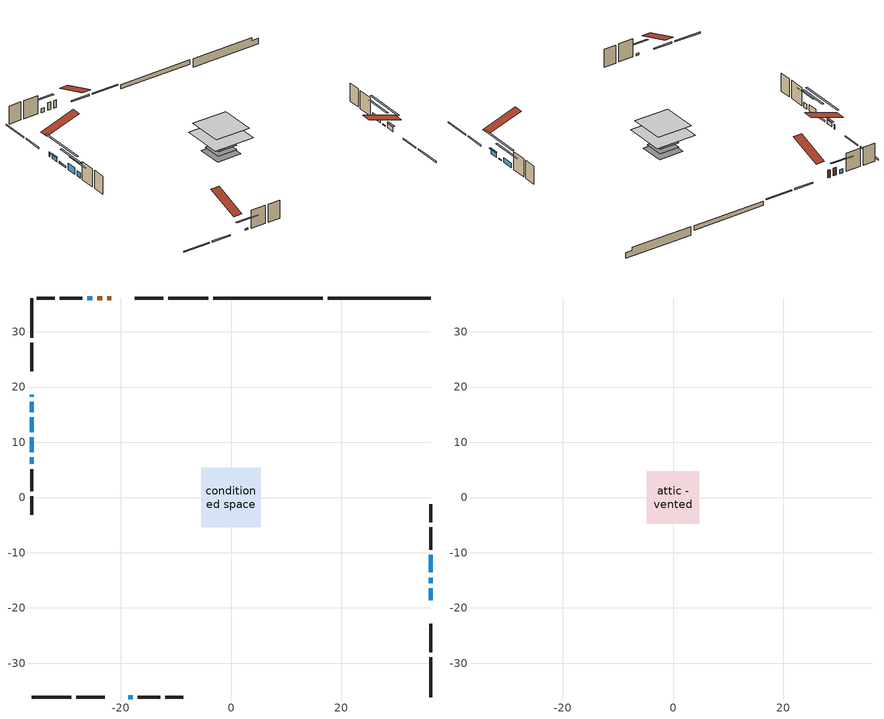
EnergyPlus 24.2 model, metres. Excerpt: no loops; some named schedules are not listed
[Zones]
conditioned space
 floor outside (Floor1 construction): -2.1,-2.1 -2.1,2.1 2.1,2.1 2.1,-2.1 z0.61
 floor adiabatic (Floor3 construction): -2.61,-2.61 -2.61,2.61 2.61,2.61 2.61,-2.61 z0.61
 floor adiabatic (AdiabaticFloorConstruction): -5.39,-5.39 -5.39,5.39 5.39,5.39 5.39,-5.39 z3.05
 floor foundation (Slab1 construction): -3.28,-3.28 -3.28,3.28 3.28,3.28 3.28,-3.28 z-1.68
 floor foundation (Slab2 construction): -2.61,-2.61 -2.61,2.61 2.61,2.61 2.61,-2.61 z-0.65
 wall outside (RimJoist1 construction): -4.15,36.11 -11.35,36.11 / -36.11,-36.11 -28.91,-36.11 / -36.11,36.11 -36.11,28.91 / 36.11,-36.11 36.11,-28.91 z0.61:0.91
 wall outside (RimJoist2 construction): -12.28,36.11 -17.42,36.11 / -27.98,-36.11 -22.84,-36.11 / -36.11,27.98 -36.11,22.84 / 36.11,-27.98 36.11,-22.84 z0.61:0.91
 wall outside (AdiabaticWallConstruction 1): -21.7,36.11 -22.39,36.11 / -23.31,36.11 -24.18,36.11 z0.61:2.64
 wall outside (AdiabaticWallConstruction): -36.11,18.56 -36.11,18.25 z0.61:1.83; 36.11,-18.56 36.11,-16.45 z0.61:1.85; -36.11,17.33 -36.11,15.42 z0.61:1.72; 36.11,-15.52 36.11,-14.5 z0.61:0.84; -36.11,14.5 -36.11,11.8 z0.61:1.07; 36.11,-13.57 36.11,-10.36 z0.61:1.86; -25.11,36.11 -26.03,36.11 z0.61:1.68; -18.56,-36.11 -17.8,-36.11 z0.61:1.12; -36.11,10.87 -36.11,8.18 z0.61:2.34; -36.11,7.25 -36.11,6.07 z0.61:1.99
 wall outside (Wall1 construction): -26.96,36.11 -30.99,36.11 / -16.87,-36.11 -12.84,-36.11 / -36.11,5.15 -36.11,1.12 / 36.11,-9.44 36.11,-5.41 z0.61:5.49
 wall outside (Wall2 construction): -31.92,36.11 -35.18,36.11 / -11.92,-36.11 -8.65,-36.11 / -36.11,0.19 -36.11,-3.08 / 36.11,-4.48 36.11,-1.21 z0.61:5.49
 wall foundation (FoundationWall1 construction): 17.52,36.11,-1.68 17.52,36.11,0.61 34.25,36.11,0.61 34.25,36.11,-0.18 36.11,36.11,-0.18 36.11,36.11,-1.68
 wall foundation (FoundationWall2 construction): 16.59,36.11 -3.22,36.11 z-0.65:0.55
 window (WindowConstruction 7): -36.11,18.56 -36.11,18.26 z0.61:1.83
 window (WindowConstruction 5): 36.11,-18.56 36.11,-16.45 z0.61:1.84
 window (WindowConstruction 6): -36.11,17.33 -36.11,15.42 z0.61:1.72
 window (WindowConstruction 8): 36.11,-15.52 36.11,-14.5 z0.61:0.84
 window (WindowConstruction 9): -36.11,14.5 -36.11,11.8 z0.61:1.07
 window (WindowConstruction): 36.11,-13.57 36.11,-10.36 z0.61:1.86
 window (WindowConstruction 1): -25.11,36.11 -26.03,36.11 z0.61:1.68
 window (WindowConstruction 2): -18.56,-36.11 -17.8,-36.11 z0.61:1.12
 window (WindowConstruction 3): -36.11,10.87 -36.11,8.18 z0.61:2.34
 window (WindowConstruction 4): -36.11,7.25 -36.11,6.07 z0.61:1.98
 door (Door): -21.7,36.11 -22.38,36.11 z0.61:2.64
 door (Door 1): -23.31,36.11 -24.18,36.11 z0.61:2.64
 ceiling adiabatic (AdiabaticFloorConstruction): 5.39,-5.39 5.39,5.39 -5.39,5.39 -5.39,-5.39 z3.05
attic - vented
 floor to conditioned space (Floor2 construction Reversed): -4.71,-4.71 -4.71,4.71 4.71,4.71 4.71,-4.71 z5.49
 roof outside (Roof1 construction): -20.77,36.11,5.49 -20.77,26.93,8.55 -18.35,26.93,8.55 -18.35,36.11,5.49; -19.49,-36.11,5.49 -19.49,-26.93,8.55 -21.91,-26.93,8.55 -21.91,-36.11,5.49; -36.11,19.49,5.49 -26.93,19.49,8.55 -26.93,21.91,8.55 -36.11,21.91,5.49; 36.11,-19.49,5.49 26.93,-19.49,8.55 26.93,-21.91,8.55 36.11,-21.91,5.49
shading: 36.11,-16.25 36.11,-18.76 36.52,-18.76 36.52,-16.25 z2.05; -36.11,15.22 -36.11,17.53 -36.52,17.53 -36.52,15.22 z1.92; 36.11,-9.42 36.11,-20.6 36.52,-20.6 36.52,-9.42 z5.92; -36.11,6.72 -36.11,19.58 -36.52,19.58 -36.52,6.72 z6.15; 36.11,-7.72 36.11,-16.21 36.52,-16.21 36.52,-7.72 z4.5; -28.67,36.11 -22.47,36.11 -22.47,36.52 -28.67,36.52 z4.32; -15.16,-36.11 -21.2,-36.11 -21.2,-36.52 -15.16,-36.52 z3.76; -36.11,5.54 -36.11,13.51 -36.52,13.51 -36.52,5.54 z4.98; -36.11,3.43 -36.11,9.89 -36.52,9.89 -36.52,3.43 z4.62
[Building]
Building 1: Terrain=Suburbs
[Site:Location]
Muskoka_ON: Latitude {deg}=44.97; Longitude {deg}=-79.3; Time Zone {hr}=-5; Elevation {m}=282; Keep Site Location Information=Yes
[Site:GroundTemperature:Shallow]
1.23063, -0.843289, -1.00938, -0.0251953, 3.92574, 7.85827, 11.2676, 13.4273, 13.6107, 11.8542, 8.53183, 4.71994
[Site:WaterMainsTemperature]
Calculation Method=Schedule; Temperature Schedule=mains temperature schedule
[Material] Roughness=Rough; Thermal Absorptance=0.9
Name | Thickness {m} | Conductivity {W/m-K} | Density {kg/m3} | Specific Heat {J/kg-K} | Solar Absorptance | Visible Absorptance
asphalt or fiberglass shingles | 0.00635 | 0.162714 | 1121.4 | 1465.45 | 0.4 | 0.4
ceiling stud and cavity | 0.1397 | 0.0798161 | 65.682 | 1177.47 | 0.7 | 0.7
concrete 4.0 in. | 0.1016 | 1.803125 | 2242.8 | 837.4 | 0.7 | 0.7
concrete 8.0 in. | 0.2032 | 1.803125 | 2242.8 | 837.4 | 0.7 | 0.7
door material | 0.04445 | 0.053851 | 512.64 | 1214.23 | 0.7 | 0.7
door material 1 | 0.04445 | 0.188738 | 512.64 | 1214.23 | 0.7 | 0.7
exterior vertical ins | 0.00222023 | 0.029427 | 32.04 | 1214.23 | 0.7 | 0.7
exterior vertical ins 1 | 0.00139922 | 0.029427 | 32.04 | 1214.23 | 0.7 | 0.7
floor covering | 0.0127 | 0.0433444 | 54.468 | 1339.84 | 0.6 | 0.6
floor covering 1 | 0.0127 | 9.015625 | 54.468 | 1339.84 | 0.6 | 0.6
floor rigid ins | 0.103632 | 0.029427 | 32.04 | 1214.23 | 0.7 | 0.7
floor rigid ins 1; wall rigid ins | 0.512978 | 0.029427 | 32.04 | 1214.23 | 0.7 | 0.7
floor stud and cavity | 0.1397 | 0.33448 | 92.3553 | 1139.71 | 0.7 | 0.7
floor stud and cavity 1 | 0.0889 | 0.621767 | 50.32683 | 1063.81 | 0.7 | 0.7
floor stud and cavity 2 | 0.1397 | 1.75129 | 37.0049 | 1207.88 | 0.7 | 0.7
furniture material conditioned space 1 | 0.1524 | 0.115458 | 640.8 | 1214.23 | 0.6 | 0.6
gypsum board | 0.0127 | 0.160291 | 801 | 837.4 | 0.6 | 0.6
gypsum board 1 | 0.0127 | 0.160291 | 801 | 837.4 | 0.7 | 0.7
osb sheathing 0.5 in. | 0.0127 | 0.115458 | 512.64 | 1214.23 | 0.7 | 0.7
osb sheathing 0.75 in. | 0.01905 | 0.115458 | 512.64 | 1214.23 | 0.7 | 0.7
osb sheathing 2.0 in. | 0.0508 | 0.115458 | 512.64 | 1214.23 | 0.7 | 0.7
rim joist rigid ins | 0.051816 | 0.029427 | 32.04 | 1214.23 | 0.7 | 0.7
rim joist stud and cavity | 0.0508 | 0.0451784 | 125.044 | 1163.47 | 0.6 | 0.6
rim joist stud and cavity 1 | 0.0508 | 0.278529 | 125.044 | 1163.47 | 0.6 | 0.6
wall stud and cavity | 0.1397 | 0.0819611 | 139.0536 | 1170.24 | 0.7 | 0.7
wall stud and cavity 1 | 0.1397 | 0.0827303 | 139.0536 | 1170.24 | 0.7 | 0.7
wall stud and cavity 2 | 0.0889 | 0.380278 | 52.3479 | 1209.89 | 0.7 | 0.7
wall stud and cavity 3 | 0.0889 | 0.391764 | 83.0341 | 1211.67 | 0.7 | 0.7
wood siding | 0.0254 | 0.102417 | 544.68 | 1172.36 | 0.4 | 0.4
wood siding 1; wood siding 2; wood siding 3 | 0.0254 | 0.102417 | 544.68 | 1172.36 | 0.7 | 0.7
[WindowMaterial:SimpleGlazingSystem]
Name | U-Factor {W/m2-K} | Solar Heat Gain Coefficient
WindowMaterial | 2.92587 | 0.66
WindowMaterial 1 | 2.94177 | 0.65
WindowMaterial 2 | 3.00253 | 0.58
WindowMaterial 3 | 2.87761 | 0.7
WindowMaterial 4 | 2.91679 | 0.67
WindowMaterial 5 | 2.927009 | 0.66
WindowMaterial 6 | 2.938365 | 0.65
WindowMaterial 7 | 3.30914 | 0.43
WindowMaterial 8 | 3.10132 | 0.43
WindowMaterial 9 | 2.98776 | 0.61
[Construction]
AdiabaticFloorConstruction: floor stud and cavity 2, floor rigid ins 1, osb sheathing 0.75 in., floor covering
AdiabaticWallConstruction: wood siding 2, wall rigid ins, wall stud and cavity 2, gypsum board
AdiabaticWallConstruction 1: wood siding 3, wall rigid ins, wall stud and cavity 2, gypsum board
Door: door material
Door 1: door material 1
Floor1 construction: floor stud and cavity, floor rigid ins, osb sheathing 0.75 in., floor covering
Floor2 construction Reversed: gypsum board, ceiling stud and cavity
Floor3 construction: floor stud and cavity 1, floor covering 1
FoundationWall1 construction; FoundationWall2 construction: concrete 8.0 in., gypsum board 1
furniture construction conditioned space 1: furniture material conditioned space 1
PartitionWallConstruction: gypsum board, wall stud and cavity 3, gypsum board
RimJoist1 construction: wood siding 1, osb sheathing 2.0 in., rim joist stud and cavity
RimJoist2 construction: wood siding 1, rim joist rigid ins, osb sheathing 2.0 in., rim joist stud and cavity 1
Roof1 construction: asphalt or fiberglass shingles
Slab1 construction; Slab2 construction: concrete 4.0 in.
Wall1 construction: wood siding, osb sheathing 0.5 in., wall stud and cavity, gypsum board
Wall2 construction: wood siding, osb sheathing 0.5 in., wall stud and cavity 1, gypsum board
WindowConstruction: WindowMaterial
WindowConstruction 1: WindowMaterial 1
WindowConstruction 2: WindowMaterial 2
WindowConstruction 3: WindowMaterial 3
WindowConstruction 4: WindowMaterial 4
WindowConstruction 5: WindowMaterial 5
WindowConstruction 6: WindowMaterial 6
WindowConstruction 7: WindowMaterial 7
WindowConstruction 8: WindowMaterial 8
WindowConstruction 9: WindowMaterial 9
[Zone] Multiplier=1; Part of Total Floor Area=Yes
Name | Volume {m3}
attic - vented | 44.185
conditioned space | 415.2
[Space]
Name | Zone | Volume {m3}
attic - vented 1 | attic - vented | 44.185
conditioned space 1 | conditioned space | 415.2
[ZoneInfiltration:EffectiveLeakageArea]
infil attic - vented 1: Zone or Space=attic - vented 1; Schedule=Always On Discrete; Effective Air Leakage Area {cm2}=3616.68; Stack Coefficient=0.000212882; Wind Coefficient=9.85801e-06
[ZoneMixing]
whole house fan mix: Zone or Space=attic - vented; Schedule=Always On Continuous; Design Flow Rate Calculation Method=Flow/Zone; Design Flow Rate {m3/s}=0; Source Zone or Space=conditioned space
[SurfaceProperty:ExposedFoundationPerimeter] Exposed Perimeter Calculation Method=TotalExposedPerimeter
Name | Total Exposed Perimeter {m}
Slab1 | 18.593
Slab2 | 19.812
[InternalMass] Zone or ZoneList=conditioned space; Space or SpaceList=conditioned space 1
Name | Construction | Surface Area {m2}
furniture mass conditioned space 1 | furniture construction conditioned space 1 | 92.596
partition wall mass | PartitionWallConstruction | 204.18
[Lights]
interior lighting: Zone or ZoneList or Space or SpaceList=conditioned space 1; Schedule=interior lighting schedule; Design Level Calculation Method=LightingLevel; Lighting Level {W}=343.2; Return Air Fraction=0; Fraction Radiant=0.6; Fraction Visible=0.2; Fraction Replaceable=1
[People]
occupants: Zone or ZoneList or Space or SpaceList=conditioned space 1; Number of People Schedule=occupants schedule; Number of People Calculation Method=People; Number of People=3; Fraction Radiant=0.314171; Sensible Heat Fraction=0.56303; Activity Level Schedule=occupants activity schedule; Carbon Dioxide Generation Rate {m3/s-W}=0; Enable ASHRAE 55 Comfort Warnings=No; Mean Radiant Temperature Calculation Type=EnclosureAveraged
[ElectricEquipment] Zone or ZoneList or Space or SpaceList=conditioned space 1; Design Level Calculation Method=EquipmentLevel
Name | Schedule | Design Level {W} | Fraction Latent | Fraction Radiant | Fraction Lost
clothes dryer | clothes dryer schedule | 140.772 | 0.015 | 0.081 | 0.85
clothes washer | clothes washer schedule | 32.1985 | 0.03 | 0.162 | 0.7
cooking range | cooking range schedule | 215.147 | 0.08 | 0.432 | 0.2
dishwasher | dishwasher schedule | 66.8632 | 0.3 | 0.18 | 0.4
fridge | fridge schedule | 72.9452 | 0 | 0.6 | 0
mech vent bath fan 0 | mech vent bath fan 0 schedule | 50.2 | 0 | 0 | 1
mech vent house fan | mech vent house fan schedule | 0 | 0 | 0 | 1
mech vent house fan cfis | mech vent house fan cfis schedule | 0 | 0 | 0 | 0
misc plug loads | misc plug loads schedule | 494.7 | 0.045 | 0.513 | 0.1
whole house fan | Always On Discrete | 0 | 0 | 0 | 1
[OtherEquipment] Zone or ZoneList or Space or SpaceList=conditioned space 1; Design Level Calculation Method=EquipmentLevel
Name | Fuel Type | Schedule | Design Level {W} | Fraction Latent | Fraction Radiant | Fraction Lost
clothes dryer 1 | Electricity | clothes dryer schedule | 0 | 0.015 | 0.081 | 0.85
cooking range 1 | Electricity | cooking range schedule | 0 | 0.08 | 0.432 | 0.2
general water use latent | None | general water use schedule | 62.594 | 1 | 0 | 0
general water use sensible | None | general water use schedule | -61.6891 | 0 | 0.6 | 0
mech vent house fan latent load | None | Always On Discrete | 0 | 1 | 0 | 0
mech vent house fan sensible load | None | Always On Discrete | 0 | 0 | 0 | 0
water heater energy adjustment1 | NaturalGas | Always On Discrete | 0.01 | 0 | 0 | 1
[ZoneInfiltration:DesignFlowRate] Zone or ZoneList or Space or SpaceList=conditioned space 1; Schedule=Always On Discrete; Design Flow Rate Calculation Method=Flow/Zone; Design Flow Rate {m3/s}=0
infil flow; natural vent flow; whole house fan flow
[Foundation:Kiva] Initial Indoor Air Temperature {C}=18; Wall Depth Below Slab {m}=0.2032; Custom Block X Position 1 {m}=0.2159; Custom Block Z Position 1 {m}=0
Name | Wall Height Above Grade {m} | Custom Block Material Name 1 | Custom Block Depth 1 {m}
Foundation Kiva 1 | 0.609996 | exterior vertical ins | 2.28999
Foundation Kiva 2 | 0.550012 | exterior vertical ins 1 | 1.2
[Foundation:Kiva:Settings]
Soil Conductivity {W/m-K}=0.849921; Soil Density {kg/m3}=1842.3; Soil Specific Heat {J/kg-K}=418.7; Ground Solar Absorptivity=0.9; Ground Thermal Absorptivity=0.9; Ground Surface Roughness {m}=0.03; Far-Field Width {m}=40; Deep-Ground Boundary Condition=ZeroFlux; Deep-Ground Depth {m}=40; Minimum Cell Dimension {m}=0.2; Maximum Cell Growth Coefficient=3; Simulation Timestep=Timestep
[Exterior:Lights]
exterior lighting: Schedule=exterior lighting schedule; Design Level {W}=75.6
[Schedule:Constant]
Name | Hourly Value
Always On Continuous; mech vent house fan schedule; mech vent house fan cfis schedule; Always On Discrete | 1
occupants activity schedule | 117.228
fridge schedule | 0
[Schedule:Week:Daily]
interior lighting schedule Week Rule - Jan1-Jan27: interior lighting schedule day, interior lighting schedule day, interior lighting schedule day, interior lighting schedule day, interior lighting schedule day, interior lighting schedule day, interior lighting schedule day, interior lighting schedule default day, interior lighting schedule default day, interior lighting schedule default day, interior lighting schedule default day, interior lighting schedule default day
interior lighting schedule Week Rule - Jan28-Feb3: interior lighting schedule day, interior lighting schedule day, interior lighting schedule day, interior lighting schedule day, interior lighting schedule day 1, interior lighting schedule day 1, interior lighting schedule day 1, interior lighting schedule default day, interior lighting schedule default day, interior lighting schedule default day, interior lighting schedule default day, interior lighting schedule default day
interior lighting schedule Week Rule - Feb4-Feb24: interior lighting schedule day 1, interior lighting schedule day 1, interior lighting schedule day 1, interior lighting schedule day 1, interior lighting schedule day 1, interior lighting schedule day 1, interior lighting schedule day 1, interior lighting schedule default day, interior lighting schedule default day, interior lighting schedule default day, interior lighting schedule default day, interior lighting schedule default day
interior lighting schedule Week Rule - Feb25-Mar3: interior lighting schedule day 1, interior lighting schedule day 1, interior lighting schedule day 1, interior lighting schedule day 1, interior lighting schedule day 2, interior lighting schedule day 2, interior lighting schedule day 2, interior lighting schedule default day, interior lighting schedule default day, interior lighting schedule default day, interior lighting schedule default day, interior lighting schedule default day
interior lighting schedule Week Rule - Mar4-Mar31: interior lighting schedule day 2, interior lighting schedule day 2, interior lighting schedule day 2, interior lighting schedule day 2, interior lighting schedule day 2, interior lighting schedule day 2, interior lighting schedule day 2, interior lighting schedule default day, interior lighting schedule default day, interior lighting schedule default day, interior lighting schedule default day, interior lighting schedule default day
interior lighting schedule Week Rule - Apr1-Apr28: interior lighting schedule day 3, interior lighting schedule day 3, interior lighting schedule day 3, interior lighting schedule day 3, interior lighting schedule day 3, interior lighting schedule day 3, interior lighting schedule day 3, interior lighting schedule default day, interior lighting schedule default day, interior lighting schedule default day, interior lighting schedule default day, interior lighting schedule default day
interior lighting schedule Week Rule - Apr29-May5: interior lighting schedule day 3, interior lighting schedule day 3, interior lighting schedule day 4, interior lighting schedule day 4, interior lighting schedule day 4, interior lighting schedule day 4, interior lighting schedule day 4, interior lighting schedule default day, interior lighting schedule default day, interior lighting schedule default day, interior lighting schedule default day, interior lighting schedule default day
interior lighting schedule Week Rule - May6-May26: interior lighting schedule day 4, interior lighting schedule day 4, interior lighting schedule day 4, interior lighting schedule day 4, interior lighting schedule day 4, interior lighting schedule day 4, interior lighting schedule day 4, interior lighting schedule default day, interior lighting schedule default day, interior lighting schedule default day, interior lighting schedule default day, interior lighting schedule default day
interior lighting schedule Week Rule - May27-Jun2: interior lighting schedule day 4, interior lighting schedule day 4, interior lighting schedule day 4, interior lighting schedule day 4, interior lighting schedule day 4, interior lighting schedule day 5, interior lighting schedule day 5, interior lighting schedule default day, interior lighting schedule default day, interior lighting schedule default day, interior lighting schedule default day, interior lighting schedule default day
interior lighting schedule Week Rule - Jun3-Jun30: interior lighting schedule day 5, interior lighting schedule day 5, interior lighting schedule day 5, interior lighting schedule day 5, interior lighting schedule day 5, interior lighting schedule day 5, interior lighting schedule day 5, interior lighting schedule default day, interior lighting schedule default day, interior lighting schedule default day, interior lighting schedule default day, interior lighting schedule default day
interior lighting schedule Week Rule - Jul1-Jul28: interior lighting schedule day 6, interior lighting schedule day 6, interior lighting schedule day 6, interior lighting schedule day 6, interior lighting schedule day 6, interior lighting schedule day 6, interior lighting schedule day 6, interior lighting schedule default day, interior lighting schedule default day, interior lighting schedule default day, interior lighting schedule default day, interior lighting schedule default day
interior lighting schedule Week Rule - Jul29-Aug4: interior lighting schedule day 6, interior lighting schedule day 6, interior lighting schedule day 6, interior lighting schedule day 7, interior lighting schedule day 7, interior lighting schedule day 7, interior lighting schedule day 7, interior lighting schedule default day, interior lighting schedule default day, interior lighting schedule default day, interior lighting schedule default day, interior lighting schedule default day
interior lighting schedule Week Rule - Aug5-Aug25: interior lighting schedule day 7, interior lighting schedule day 7, interior lighting schedule day 7, interior lighting schedule day 7, interior lighting schedule day 7, interior lighting schedule day 7, interior lighting schedule day 7, interior lighting schedule default day, interior lighting schedule default day, interior lighting schedule default day, interior lighting schedule default day, interior lighting schedule default day
interior lighting schedule Week Rule - Aug26-Sep1: interior lighting schedule day 7, interior lighting schedule day 7, interior lighting schedule day 7, interior lighting schedule day 7, interior lighting schedule day 7, interior lighting schedule day 7, interior lighting schedule day 8, interior lighting schedule default day, interior lighting schedule default day, interior lighting schedule default day, interior lighting schedule default day, interior lighting schedule default day
interior lighting schedule Week Rule - Sep2-Sep29: interior lighting schedule day 8, interior lighting schedule day 8, interior lighting schedule day 8, interior lighting schedule day 8, interior lighting schedule day 8, interior lighting schedule day 8, interior lighting schedule day 8, interior lighting schedule default day, interior lighting schedule default day, interior lighting schedule default day, interior lighting schedule default day, interior lighting schedule default day
interior lighting schedule Week Rule - Sep30-Oct6: interior lighting schedule day 8, interior lighting schedule day 9, interior lighting schedule day 9, interior lighting schedule day 9, interior lighting schedule day 9, interior lighting schedule day 9, interior lighting schedule day 9, interior lighting schedule default day, interior lighting schedule default day, interior lighting schedule default day, interior lighting schedule default day, interior lighting schedule default day
interior lighting schedule Week Rule - Oct7-Oct27: interior lighting schedule day 9, interior lighting schedule day 9, interior lighting schedule day 9, interior lighting schedule day 9, interior lighting schedule day 9, interior lighting schedule day 9, interior lighting schedule day 9, interior lighting schedule default day, interior lighting schedule default day, interior lighting schedule default day, interior lighting schedule default day, interior lighting schedule default day
interior lighting schedule Week Rule - Oct28-Nov3: interior lighting schedule day 9, interior lighting schedule day 9, interior lighting schedule day 9, interior lighting schedule day 9, interior lighting schedule day 10, interior lighting schedule day 10, interior lighting schedule day 10, interior lighting schedule default day, interior lighting schedule default day, interior lighting schedule default day, interior lighting schedule default day, interior lighting schedule default day
interior lighting schedule Week Rule - Nov4-Nov24: interior lighting schedule day 10, interior lighting schedule day 10, interior lighting schedule day 10, interior lighting schedule day 10, interior lighting schedule day 10, interior lighting schedule day 10, interior lighting schedule day 10, interior lighting schedule default day, interior lighting schedule default day, interior lighting schedule default day, interior lighting schedule default day, interior lighting schedule default day
interior lighting schedule Week Rule - Nov25-Dec1: interior lighting schedule day 10, interior lighting schedule day 10, interior lighting schedule day 10, interior lighting schedule day 10, interior lighting schedule day 10, interior lighting schedule day 10, interior lighting schedule day 11, interior lighting schedule default day, interior lighting schedule default day, interior lighting schedule default day, interior lighting schedule default day, interior lighting schedule default day
interior lighting schedule Week Rule - Dec2-Dec31: interior lighting schedule day 11, interior lighting schedule day 11, interior lighting schedule day 11, interior lighting schedule day 11, interior lighting schedule day 11, interior lighting schedule day 11, interior lighting schedule day 11, interior lighting schedule default day, interior lighting schedule default day, interior lighting schedule default day, interior lighting schedule default day, interior lighting schedule default day
occupants schedule Week Rule - Jan1-Dec31: occupants schedule day, occupants schedule day, occupants schedule day, occupants schedule day, occupants schedule day, occupants schedule day, occupants schedule day, occupants schedule default day, occupants schedule default day, occupants schedule default day, occupants schedule default day, occupants schedule default day
clothes dryer schedule Week Rule - Jan1-Dec31: clothes dryer schedule day, clothes dryer schedule day, clothes dryer schedule day, clothes dryer schedule day, clothes dryer schedule day, clothes dryer schedule day, clothes dryer schedule day, clothes dryer schedule default day, clothes dryer schedule default day, clothes dryer schedule default day, clothes dryer schedule default day, clothes dryer schedule default day
clothes washer schedule Week Rule - Jan1-Dec31: clothes washer schedule day, clothes washer schedule day, clothes washer schedule day, clothes washer schedule day, clothes washer schedule day, clothes washer schedule day, clothes washer schedule day, clothes washer schedule default day, clothes washer schedule default day, clothes washer schedule default day, clothes washer schedule default day, clothes washer schedule default day
cooking range schedule Week Rule - Jan1-Dec31: cooking range schedule day, cooking range schedule day, cooking range schedule day, cooking range schedule day, cooking range schedule day, cooking range schedule day, cooking range schedule day, cooking range schedule default day, cooking range schedule default day, cooking range schedule default day, cooking range schedule default day, cooking range schedule default day
dishwasher schedule Week Rule - Jan1-Dec31: dishwasher schedule day, dishwasher schedule day, dishwasher schedule day, dishwasher schedule day, dishwasher schedule day, dishwasher schedule day, dishwasher schedule day, dishwasher schedule default day, dishwasher schedule default day, dishwasher schedule default day, dishwasher schedule default day, dishwasher schedule default day
mech vent bath fan 0 schedule Week Rule - Jan1-Dec31: mech vent bath fan 0 schedule day, mech vent bath fan 0 schedule day, mech vent bath fan 0 schedule day, mech vent bath fan 0 schedule day, mech vent bath fan 0 schedule day, mech vent bath fan 0 schedule day, mech vent bath fan 0 schedule day, mech vent bath fan 0 schedule default day, mech vent bath fan 0 schedule default day, mech vent bath fan 0 schedule default day, mech vent bath fan 0 schedule default day, mech vent bath fan 0 schedule default day
misc plug loads schedule Week Rule - Jan1-Dec31: misc plug loads schedule day, misc plug loads schedule day, misc plug loads schedule day, misc plug loads schedule day, misc plug loads schedule day, misc plug loads schedule day, misc plug loads schedule day, misc plug loads schedule default day, misc plug loads schedule default day, misc plug loads schedule default day, misc plug loads schedule default day, misc plug loads schedule default day
general water use schedule Week Rule - Jan1-Dec31: general water use schedule day, general water use schedule day, general water use schedule day, general water use schedule day, general water use schedule day, general water use schedule day, general water use schedule day, general water use schedule default day, general water use schedule default day, general water use schedule default day, general water use schedule default day, general water use schedule default day
exterior lighting schedule Week Rule - Jan1-Jan27: exterior lighting schedule day, exterior lighting schedule day, exterior lighting schedule day, exterior lighting schedule day, exterior lighting schedule day, exterior lighting schedule day, exterior lighting schedule day, exterior lighting schedule default day, exterior lighting schedule default day, exterior lighting schedule default day, exterior lighting schedule default day, exterior lighting schedule default day
exterior lighting schedule Week Rule - Jan28-Feb3: exterior lighting schedule day, exterior lighting schedule day, exterior lighting schedule day, exterior lighting schedule day, exterior lighting schedule day 1, exterior lighting schedule day 1, exterior lighting schedule day 1, exterior lighting schedule default day, exterior lighting schedule default day, exterior lighting schedule default day, exterior lighting schedule default day, exterior lighting schedule default day
exterior lighting schedule Week Rule - Feb4-Feb24: exterior lighting schedule day 1, exterior lighting schedule day 1, exterior lighting schedule day 1, exterior lighting schedule day 1, exterior lighting schedule day 1, exterior lighting schedule day 1, exterior lighting schedule day 1, exterior lighting schedule default day, exterior lighting schedule default day, exterior lighting schedule default day, exterior lighting schedule default day, exterior lighting schedule default day
exterior lighting schedule Week Rule - Feb25-Mar3: exterior lighting schedule day 1, exterior lighting schedule day 1, exterior lighting schedule day 1, exterior lighting schedule day 1, exterior lighting schedule day 2, exterior lighting schedule day 2, exterior lighting schedule day 2, exterior lighting schedule default day, exterior lighting schedule default day, exterior lighting schedule default day, exterior lighting schedule default day, exterior lighting schedule default day
exterior lighting schedule Week Rule - Mar4-Mar31: exterior lighting schedule day 2, exterior lighting schedule day 2, exterior lighting schedule day 2, exterior lighting schedule day 2, exterior lighting schedule day 2, exterior lighting schedule day 2, exterior lighting schedule day 2, exterior lighting schedule default day, exterior lighting schedule default day, exterior lighting schedule default day, exterior lighting schedule default day, exterior lighting schedule default day
exterior lighting schedule Week Rule - Apr1-Apr28: exterior lighting schedule day 3, exterior lighting schedule day 3, exterior lighting schedule day 3, exterior lighting schedule day 3, exterior lighting schedule day 3, exterior lighting schedule day 3, exterior lighting schedule day 3, exterior lighting schedule default day, exterior lighting schedule default day, exterior lighting schedule default day, exterior lighting schedule default day, exterior lighting schedule default day
exterior lighting schedule Week Rule - Apr29-May5: exterior lighting schedule day 3, exterior lighting schedule day 3, exterior lighting schedule day 4, exterior lighting schedule day 4, exterior lighting schedule day 4, exterior lighting schedule day 4, exterior lighting schedule day 4, exterior lighting schedule default day, exterior lighting schedule default day, exterior lighting schedule default day, exterior lighting schedule default day, exterior lighting schedule default day
exterior lighting schedule Week Rule - May6-May26: exterior lighting schedule day 4, exterior lighting schedule day 4, exterior lighting schedule day 4, exterior lighting schedule day 4, exterior lighting schedule day 4, exterior lighting schedule day 4, exterior lighting schedule day 4, exterior lighting schedule default day, exterior lighting schedule default day, exterior lighting schedule default day, exterior lighting schedule default day, exterior lighting schedule default day
exterior lighting schedule Week Rule - May27-Jun2: exterior lighting schedule day 4, exterior lighting schedule day 4, exterior lighting schedule day 4, exterior lighting schedule day 4, exterior lighting schedule day 4, exterior lighting schedule day 5, exterior lighting schedule day 5, exterior lighting schedule default day, exterior lighting schedule default day, exterior lighting schedule default day, exterior lighting schedule default day, exterior lighting schedule default day
exterior lighting schedule Week Rule - Jun3-Jun30: exterior lighting schedule day 5, exterior lighting schedule day 5, exterior lighting schedule day 5, exterior lighting schedule day 5, exterior lighting schedule day 5, exterior lighting schedule day 5, exterior lighting schedule day 5, exterior lighting schedule default day, exterior lighting schedule default day, exterior lighting schedule default day, exterior lighting schedule default day, exterior lighting schedule default day
exterior lighting schedule Week Rule - Jul1-Jul28: exterior lighting schedule day 6, exterior lighting schedule day 6, exterior lighting schedule day 6, exterior lighting schedule day 6, exterior lighting schedule day 6, exterior lighting schedule day 6, exterior lighting schedule day 6, exterior lighting schedule default day, exterior lighting schedule default day, exterior lighting schedule default day, exterior lighting schedule default day, exterior lighting schedule default day
exterior lighting schedule Week Rule - Jul29-Aug4: exterior lighting schedule day 6, exterior lighting schedule day 6, exterior lighting schedule day 6, exterior lighting schedule day 7, exterior lighting schedule day 7, exterior lighting schedule day 7, exterior lighting schedule day 7, exterior lighting schedule default day, exterior lighting schedule default day, exterior lighting schedule default day, exterior lighting schedule default day, exterior lighting schedule default day
exterior lighting schedule Week Rule - Aug5-Aug25: exterior lighting schedule day 7, exterior lighting schedule day 7, exterior lighting schedule day 7, exterior lighting schedule day 7, exterior lighting schedule day 7, exterior lighting schedule day 7, exterior lighting schedule day 7, exterior lighting schedule default day, exterior lighting schedule default day, exterior lighting schedule default day, exterior lighting schedule default day, exterior lighting schedule default day
exterior lighting schedule Week Rule - Aug26-Sep1: exterior lighting schedule day 7, exterior lighting schedule day 7, exterior lighting schedule day 7, exterior lighting schedule day 7, exterior lighting schedule day 7, exterior lighting schedule day 7, exterior lighting schedule day 8, exterior lighting schedule default day, exterior lighting schedule default day, exterior lighting schedule default day, exterior lighting schedule default day, exterior lighting schedule default day
exterior lighting schedule Week Rule - Sep2-Sep29: exterior lighting schedule day 8, exterior lighting schedule day 8, exterior lighting schedule day 8, exterior lighting schedule day 8, exterior lighting schedule day 8, exterior lighting schedule day 8, exterior lighting schedule day 8, exterior lighting schedule default day, exterior lighting schedule default day, exterior lighting schedule default day, exterior lighting schedule default day, exterior lighting schedule default day
exterior lighting schedule Week Rule - Sep30-Oct6: exterior lighting schedule day 8, exterior lighting schedule day 9, exterior lighting schedule day 9, exterior lighting schedule day 9, exterior lighting schedule day 9, exterior lighting schedule day 9, exterior lighting schedule day 9, exterior lighting schedule default day, exterior lighting schedule default day, exterior lighting schedule default day, exterior lighting schedule default day, exterior lighting schedule default day
[Schedule:Year]
interior lighting schedule: interior lighting schedule Week Rule - Jan1-Jan27, 1, 1, 1, 27, interior lighting schedule Week Rule - Jan28-Feb3, 1, 28, 2, 3, interior lighting schedule Week Rule - Feb4-Feb24, 2, 4, 2, 24, interior lighting schedule Week Rule - Feb25-Mar3, 2, 25, 3, 3, interior lighting schedule Week Rule - Mar4-Mar31, 3, 4, 3, 31, interior lighting schedule Week Rule - Apr1-Apr28, 4, 1, 4, 28, interior lighting schedule Week Rule - Apr29-May5, 4, 29, 5, 5, interior lighting schedule Week Rule - May6-May26, 5, 6, 5, 26, interior lighting schedule Week Rule - May27-Jun2, 5, 27, 6, 2, interior lighting schedule Week Rule - Jun3-Jun30, 6, 3, 6, 30, interior lighting schedule Week Rule - Jul1-Jul28, 7, 1, 7, 28, interior lighting schedule Week Rule - Jul29-Aug4, 7, 29, 8, 4, interior lighting schedule Week Rule - Aug5-Aug25, 8, 5, 8, 25, interior lighting schedule Week Rule - Aug26-Sep1, 8, 26, 9, 1, interior lighting schedule Week Rule - Sep2-Sep29, 9, 2, 9, 29, interior lighting schedule Week Rule - Sep30-Oct6, 9, 30, 10, 6, interior lighting schedule Week Rule - Oct7-Oct27, 10, 7, 10, 27, interior lighting schedule Week Rule - Oct28-Nov3, 10, 28, 11, 3, interior lighting schedule Week Rule - Nov4-Nov24, 11, 4, 11, 24, interior lighting schedule Week Rule - Nov25-Dec1, 11, 25, 12, 1, interior lighting schedule Week Rule - Dec2-Dec31, 12, 2, 12, 31
occupants schedule: occupants schedule Week Rule - Jan1-Dec31, 1, 1, 12, 31
clothes dryer schedule: clothes dryer schedule Week Rule - Jan1-Dec31, 1, 1, 12, 31
clothes washer schedule: clothes washer schedule Week Rule - Jan1-Dec31, 1, 1, 12, 31
cooking range schedule: cooking range schedule Week Rule - Jan1-Dec31, 1, 1, 12, 31
dishwasher schedule: dishwasher schedule Week Rule - Jan1-Dec31, 1, 1, 12, 31
mech vent bath fan 0 schedule: mech vent bath fan 0 schedule Week Rule - Jan1-Dec31, 1, 1, 12, 31
misc plug loads schedule: misc plug loads schedule Week Rule - Jan1-Dec31, 1, 1, 12, 31
general water use schedule: general water use schedule Week Rule - Jan1-Dec31, 1, 1, 12, 31
exterior lighting schedule: exterior lighting schedule Week Rule - Jan1-Jan27, 1, 1, 1, 27, exterior lighting schedule Week Rule - Jan28-Feb3, 1, 28, 2, 3, exterior lighting schedule Week Rule - Feb4-Feb24, 2, 4, 2, 24, exterior lighting schedule Week Rule - Feb25-Mar3, 2, 25, 3, 3, exterior lighting schedule Week Rule - Mar4-Mar31, 3, 4, 3, 31, exterior lighting schedule Week Rule - Apr1-Apr28, 4, 1, 4, 28, exterior lighting schedule Week Rule - Apr29-May5, 4, 29, 5, 5, exterior lighting schedule Week Rule - May6-May26, 5, 6, 5, 26, exterior lighting schedule Week Rule - May27-Jun2, 5, 27, 6, 2, exterior lighting schedule Week Rule - Jun3-Jun30, 6, 3, 6, 30, exterior lighting schedule Week Rule - Jul1-Jul28, 7, 1, 7, 28, exterior lighting schedule Week Rule - Jul29-Aug4, 7, 29, 8, 4, exterior lighting schedule Week Rule - Aug5-Aug25, 8, 5, 8, 25, exterior lighting schedule Week Rule - Aug26-Sep1, 8, 26, 9, 1, exterior lighting schedule Week Rule - Sep2-Sep29, 9, 2, 9, 29, exterior lighting schedule Week Rule - Sep30-Oct6, 9, 30, 10, 6, exterior lighting schedule Week Rule - Oct7-Oct27, 10, 7, 10, 27, exterior lighting schedule Week Rule - Oct28-Nov3, 10, 28, 11, 3, exterior lighting schedule Week Rule - Nov4-Nov24, 11, 4, 11, 24, exterior lighting schedule Week Rule - Nov25-Dec1, 11, 25, 12, 1, exterior lighting schedule Week Rule - Dec2-Dec31, 12, 2, 12, 31
[Schedule:Compact]
mains temperature schedule: Through: 01/01, For: AllDays, Until: 24:00, 6.015, Through: 01/02, For: AllDays, Until: 24:00, 5.94667, Through: 01/03, For: AllDays, Until: 24:00, 5.87889, Through: 01/04, For: AllDays, Until: 24:00, 5.81278, Through: 01/05, For: AllDays, Until: 24:00, 5.74722, Through: 01/06, For: AllDays, Until: 24:00, 5.68333, Through: 01/07, For: AllDays, Until: 24:00, 5.62, Through: 01/08, For: AllDays, Until: 24:00, 5.55833, Through: 01/09, For: AllDays, Until: 24:00, 5.49722, Through: 01/10, For: AllDays, Until: 24:00, 5.43778, Through: 01/11, For: AllDays, Until: 24:00, 5.37944, Through: 01/12, For: AllDays, Until: 24:00, 5.32222, Through: 01/13, For: AllDays, Until: 24:00, 5.26611, Through: 01/14, For: AllDays, Until: 24:00, 5.21111, Through: 01/15, For: AllDays, Until: 24:00, 5.15778, Through: 01/16, For: AllDays, Until: 24:00, 5.10556, Through: 01/17, For: AllDays, Until: 24:00, 5.055, Through: 01/18, For: AllDays, Until: 24:00, 5.005, Through: 01/19, For: AllDays, Until: 24:00, 4.95667, Through: 01/20, For: AllDays, Until: 24:00, 4.91, Through: 01/21, For: AllDays, Until: 24:00, 4.86444, Through: 01/22, For: AllDays, Until: 24:00, 4.82, Through: 01/23, For: AllDays, Until: 24:00, 4.77722, Through: 01/24, For: AllDays, Until: 24:00, 4.73611, Through: 01/25, For: AllDays, Until: 24:00, 4.69556, Through: 01/26, For: AllDays, Until: 24:00, 4.65722, Through: 01/27, For: AllDays, Until: 24:00, 4.62, Through: 01/28, For: AllDays, Until: 24:00, 4.58389, Through: 01/29, For: AllDays, Until: 24:00, 4.55, Through: 01/30, For: AllDays, Until: 24:00, 4.51667, Through: 01/31, For: AllDays, Until: 24:00, 4.48556, Through: 02/01, For: AllDays, Until: 24:00, 4.45556, Through: 02/02, For: AllDays, Until: 24:00, 4.42722, Through: 02/03, For: AllDays, Until: 24:00, 4.4, Through: 02/04, For: AllDays, Until: 24:00, 4.375, Through: 02/05, For: AllDays, Until: 24:00, 4.35056, Through: 02/06, For: AllDays, Until: 24:00, 4.32833, Through: 02/07, For: AllDays, Until: 24:00, 4.30722, Through: 02/08, For: AllDays, Until: 24:00, 4.28833, Through: 02/09, For: AllDays, Until: 24:00, 4.27, Through: 02/10, For: AllDays, Until: 24:00, 4.25389, Through: 02/11, For: AllDays, Until: 24:00, 4.23944, Through: 02/12, For: AllDays, Until: 24:00, 4.22611, Through: 02/13, For: AllDays, Until: 24:00, 4.21444, Through: 02/14, For: AllDays, Until: 24:00, 4.20444, Through: 02/15, For: AllDays, Until: 24:00, 4.19556, Through: 02/16, For: AllDays, Until: 24:00, 4.18889, Through: 02/17, For: AllDays, Until: 24:00, 4.18333, Through: 02/18, For: AllDays, Until: 24:00, 4.17944, Through: 02/19, For: AllDays, Until: 24:00, 4.17722, Through: 02/20, For: AllDays, Until: 24:00, 4.17667, Through: 02/21, For: AllDays, Until: 24:00, 4.17722, Through: 02/22, For: AllDays, Until: 24:00, 4.18, Through: 02/23, For: AllDays, Until: 24:00, 4.18389, Through: 02/24, For: AllDays, Until: 24:00, 4.18944, Through: 02/25, For: AllDays, Until: 24:00, 4.19667, Through: 02/26, For: AllDays, Until: 24:00, 4.205, Through: 02/27, For: AllDays, Until: 24:00, 4.21556, Through: 02/28, For: AllDays, Until: 24:00, 4.22722, Through: 03/01, For: AllDays, Until: 24:00, 4.24056, Through: 03/02, For: AllDays, Until: 24:00, 4.25556, Through: 03/03, For: AllDays, Until: 24:00, 4.27167, Through: 03/04, For: AllDays, Until: 24:00, 4.29, Through: 03/05, For: AllDays, Until: 24:00, 4.30944, Through: 03/06, For: AllDays, Until: 24:00, 4.33056, Through: 03/07, For: AllDays, Until: 24:00, 4.35278, Through: 03/08, For: AllDays, Until: 24:00, 4.37722, Through: 03/09, For: AllDays, Until: 24:00, 4.40278, Through: 03/10, For: AllDays, Until: 24:00, 4.43, Through: 03/11, For: AllDays, Until: 24:00, 4.45833, Through: 03/12, For: AllDays, Until: 24:00, 4.48833, Through: 03/13, For: AllDays, Until: 24:00, 4.52, Through: 03/14, For: AllDays, Until: 24:00, 4.55278, Through: 03/15, For: AllDays, Until: 24:00, 4.58722, Through: 03/16, For: AllDays, Until: 24:00, 4.62333, Through: 03/17, For: AllDays, Until: 24:00, 4.66056, Through: 03/18, For: AllDays, Until: 24:00, 4.69944, Through: 03/19, For: AllDays, Until: 24:00, 4.73944, Through: 03/20, For: AllDays, Until: 24:00, 4.78111, Through: 03/21, For: AllDays, Until: 24:00, 4.82444, Through: 03/22, For: AllDays, Until: 24:00, 4.86833, Through: 03/23, For: AllDays, Until: 24:00, 4.91444, Through: 03/24, For: AllDays, Until: 24:00, 4.96111, Through: 03/25, For: AllDays, Until: 24:00, 5.01, Through: 03/26, For: AllDays, Until: 24:00, 5.05944, Through: 03/27, For: AllDays, Until: 24:00, 5.11056, Through: 03/28, For: AllDays, Until: 24:00, 5.16278, Through: 03/29, For: AllDays, Until: 24:00, 5.21667, Through: 03/30, For: AllDays, Until: 24:00, 5.27111, Through: 03/31, For: AllDays, Until: 24:00, 5.32722, Through: 04/01, For: AllDays, Until: 24:00, 5.38444, Through: 04/02, For: AllDays, Until: 24:00, 5.44333, Through: 04/03, For: AllDays, Until: 24:00, 5.50278, Through: 04/04, For: AllDays, Until: 24:00, 5.56389, Through: 04/05, For: AllDays, Until: 24:00, 5.62611, Through: 04/06, For: AllDays, Until: 24:00, 5.68889, Through: 04/07, For: AllDays, Until: 24:00, 5.75333, Through: 04/08, For: AllDays, Until: 24:00, 5.81889, Through: 04/09, For: AllDays, Until: 24:00, 5.88556, Through: 04/10, For: AllDays, Until: 24:00, 5.95278, Through: 04/11, For: AllDays, Until: 24:00, 6.02167, Through: 04/12, For: AllDays, Until: 24:00, 6.09111, Through: 04/13, For: AllDays, Until: 24:00, 6.16167, Through: 04/14, For: AllDays, Until: 24:00, 6.23333, Through: 04/15, For: AllDays, Until: 24:00, 6.30611, Through: 04/16, For: AllDays, Until: 24:00, 6.37944, Through: 04/17, For: AllDays, Until: 24:00, 6.45389, Through: 04/18, For: AllDays, Until: 24:00, 6.52944, Through: 04/19, For: AllDays, Until: 24:00, 6.60556, Through: 04/20, For: AllDays, Until: 24:00, 6.68222, Through: 04/21, For: AllDays, Until: 24:00, 6.76, Through: 04/22, For: AllDays, Until: 24:00, 6.83889, Through: 04/23, For: AllDays, Until: 24:00, 6.91833, Through: 04/24, For: AllDays, Until: 24:00, 6.99833, Through: 04/25, For: AllDays, Until: 24:00, 7.07944, Through: 04/26, For: AllDays, Until: 24:00, 7.16111, Through: 04/27, For: AllDays, Until: 24:00, 7.24333, Through: 04/28, For: AllDays, Until: 24:00, 7.32667, Through: 04/29, For: AllDays, Until: 24:00, 7.41, Through: 04/30, For: AllDays, Until: 24:00, 7.49444, Through: 05/01, For: AllDays, Until: 24:00, 7.57889, Through: 05/02, For: AllDays, Until: 24:00, 7.66444, Through: 05/03, For: AllDays, Until: 24:00, 7.75056, Through: 05/04, For: AllDays, Until: 24:00, 7.83667, Through: 05/05, For: AllDays, Until: 24:00, 7.92389, Through: 05/06, For: AllDays, Until: 24:00, 8.01111, Through: 05/07, For: AllDays, Until: 24:00, 8.09889, Through: 05/08, For: AllDays, Until: 24:00, 8.18722, Through: 05/09, For: AllDays, Until: 24:00, 8.27556, Through: 05/10, For: AllDays, Until: 24:00, 8.36444, Through: 05/11, For: AllDays, Until: 24:00, 8.45389, Through: 05/12, For: AllDays, Until: 24:00, 8.54333, Through: 05/13, For: AllDays, Until: 24:00, 8.63333, Through: 05/14, For: AllDays, Until: 24:00, 8.72333, Through: 05/15, For: AllDays, Until: 24:00, 8.81333, Through: 05/16, For: AllDays, Until: 24:00, 8.90389, Through: 05/17, For: AllDays, Until: 24:00, 8.99444, Through: 05/18, For: AllDays, Until: 24:00, 9.08556, Through: 05/19, For: AllDays, Until: 24:00, 9.17611, Through: 05/20, For: AllDays, Until: 24:00, 9.26722, Through: 05/21, For: AllDays, Until: 24:00, 9.35833, Through: 05/22, For: AllDays, Until: 24:00, 9.44944, Through: 05/23, For: AllDays, Until: 24:00, 9.54056, Through: 05/24, For: AllDays, Until: 24:00, 9.63167, Through: 05/25, For: AllDays, Until: 24:00, 9.72278, Through: 05/26, For: AllDays, Until: 24:00, 9.81389, Through: 05/27, For: AllDays, Until: 24:00, 9.90444, Through: 05/28, For: AllDays, Until: 24:00, 9.995, Through: 05/29, For: AllDays, Until: 24:00, 10.0861, Through: 05/30, For: AllDays, Until: 24:00, 10.1761, Through: 05/31, For: AllDays, Until: 24:00, 10.2667, Through: 06/01, For: AllDays, Until: 24:00, 10.3561, Through: 06/02, For: AllDays, Until: 24:00, 10.4461, Through: 06/03, For: AllDays, Until: 24:00, 10.5356, Through: 06/04, For: AllDays, Until: 24:00, 10.6244, Through: 06/05, For: AllDays, Until: 24:00, 10.7133, Through: 06/06, For: AllDays, Until: 24:00, 10.8017, Through: 06/07, For: AllDays, Until: 24:00, 10.8894, Through: 06/08, For: AllDays, Until: 24:00, 10.9772, Through: 06/09, For: AllDays, Until: 24:00, 11.0644, Through: 06/10, For: AllDays, Until: 24:00, 11.1511, Through: 06/11, For: AllDays, Until: 24:00, 11.2372, Through: 06/12, For: AllDays, Until: 24:00, 11.3228, Through: 06/13, For: AllDays, Until: 24:00, 11.4078, Through: 06/14, For: AllDays, Until: 24:00, 11.4922, Through: 06/15, For: AllDays, Until: 24:00, 11.5761, Through: 06/16, For: AllDays, Until: 24:00, 11.6594, Through: 06/17, For: AllDays, Until: 24:00, 11.7422, Through: 06/18, For: AllDays, Until: 24:00, 11.8239, Through: 06/19, For: AllDays, Until: 24:00, 11.905, Through: 06/20, For: AllDays, Until: 24:00, 11.9856, Through: 06/21, For: AllDays, Until: 24:00, 12.0656, Through: 06/22, For: AllDays, Until: 24:00, 12.1444, Through: 06/23, For: AllDays, Until: 24:00, 12.2228, Through: 06/24, For: AllDays, Until: 24:00, 12.3, Through: 06/25, For: AllDays, Until: 24:00, 12.3767, Through: 06/26, For: AllDays, Until: 24:00, 12.4528, Through: 06/27, For: AllDays, Until: 24:00, 12.5272, Through: 06/28, For: AllDays, Until: 24:00, 12.6011, Through: 06/29, For: AllDays, Until: 24:00, 12.6744, Through: 06/30, For: AllDays, Until: 24:00, 12.7461, Through: 07/01, For: AllDays, Until: 24:00, 12.8172, Through: 07/02, For: AllDays, Until: 24:00, 12.8872, Through: 07/03, For: AllDays, Until: 24:00, 12.9567, Through: 07/04, For: AllDays, Until: 24:00, 13.0244, Through: 07/05, For: AllDays, Until: 24:00, 13.0917, Through: 07/06, For: AllDays, Until: 24:00, 13.1578, Through: 07/07, For: AllDays, Until: 24:00, 13.2222, Through: 07/08, For: AllDays, Until: 24:00, 13.2861, Through: 07/09, For: AllDays, Until: 24:00, 13.3489, Through: 07/10, For: AllDays, Until: 24:00, 13.41, Through: 07/11, For: AllDays, Until: 24:00, 13.4706, Through: 07/12, For: AllDays, Until: 24:00, 13.5294, Through: 07/13, For: AllDays, Until: 24:00, 13.5872, Through: 07/14, For: AllDays, Until: 24:00, 13.6439, Through: 07/15, For: AllDays, Until: 24:00, 13.6994, Through: 07/16, For: AllDays, Until: 24:00, 13.7539, Through: 07/17, For: AllDays, Until: 24:00, 13.8067, Through: 07/18, For: AllDays, Until: 24:00, 13.8583, Through: 07/19, For: AllDays, Until: 24:00, 13.9083, Through: 07/20, For: AllDays, Until: 24:00, 13.9578, Through: 07/21, For: AllDays, Until: 24:00, 14.005, Through: 07/22, For: AllDays, Until: 24:00, 14.0517, Through: 07/23, For: AllDays, Until: 24:00, 14.0967, Through: 07/24, For: AllDays, Until: 24:00, 14.14, Through: 07/25, For: AllDays, Until: 24:00, 14.1822, Through: 07/26, For: AllDays, Until: 24:00, 14.2233, Through: 07/27, For: AllDays, Until: 24:00, 14.2628, Through: 07/28, For: AllDays, Until: 24:00, 14.3006, Through: 07/29, For: AllDays, Until: 24:00, 14.3372, Through: 07/30, For: AllDays, Until: 24:00, 14.3722, Through: 07/31, For: AllDays, Until: 24:00, 14.4061, Through: 08/01, For: AllDays, Until: 24:00, 14.4383, Through: 08/02, For: AllDays, Until: 24:00, 14.4689, Through: 08/03, For: AllDays, Until: 24:00, 14.4983, Through: 08/04, For: AllDays, Until: 24:00, 14.5261, Through: 08/05, For: AllDays, Until: 24:00, 14.5522, Through: 08/06, For: AllDays, Until: 24:00, 14.5772, Through: 08/07, For: AllDays, Until: 24:00, 14.6006, Through: 08/08, For: AllDays, Until: 24:00, 14.6222, Through: 08/09, For: AllDays, Until: 24:00, 14.6422, Through: 08/10, For: AllDays, Until: 24:00, 14.6611, Through: 08/11, For: AllDays, Until: 24:00, 14.6783, Through: 08/12, For: AllDays, Until: 24:00, 14.6939, Through: 08/13, For: AllDays, Until: 24:00, 14.7078, Through: 08/14, For: AllDays, Until: 24:00, 14.7206, Through: 08/15, For: AllDays, Until: 24:00, 14.7317, Through: 08/16, For: AllDays, Until: 24:00, 14.7406, Through: 08/17, For: AllDays, Until: 24:00, 14.7489, Through: 08/18, For: AllDays, Until: 24:00, 14.755, Through: 08/19, For: AllDays, Until: 24:00, 14.7594, Through: 08/20, For: AllDays, Until: 24:00, 14.7628, Through: 08/21, For: AllDays, Until: 24:00, 14.7644, Through: 08/22, For: AllDays, Until: 24:00, 14.7644, Through: 08/23, For: AllDays, Until: 24:00, 14.7628, Through: 08/24, For: AllDays, Until: 24:00, 14.7594, Through: 08/25, For: AllDays, Until: 24:00, 14.755, Through: 08/26, For: AllDays, Until: 24:00, 14.7489, Through: 08/27, For: AllDays, Until: 24:00, 14.7411, Through: 08/28, For: AllDays, Until: 24:00, 14.7317, Through: 08/29, For: AllDays, Until: 24:00, 14.7206, Through: 08/30, For: AllDays, Until: 24:00, 14.7083, Through: 08/31, For: AllDays, Until: 24:00, 14.6939, Through: 09/01, For: AllDays, Until: 24:00, 14.6783, Through: 09/02, For: AllDays, Until: 24:00, 14.6617, Through: 09/03, For: AllDays, Until: 24:00, 14.6428, Through: 09/04, For: AllDays, Until: 24:00, 14.6228, Through: 09/05, For: AllDays, Until: 24:00, 14.6006, Through: 09/06, For: AllDays, Until: 24:00, 14.5778, Through: 09/07, For: AllDays, Until: 24:00, 14.5528, Through: 09/08, For: AllDays, Until: 24:00, 14.5267, Through: 09/09, For: AllDays, Until: 24:00, 14.4989, Through: 09/10, For: AllDays, Until: 24:00, 14.4694, Through: 09/11, For: AllDays, Until: 24:00, 14.4389, Through: 09/12, For: AllDays, Until: 24:00, 14.4067, Through: 09/13, For: AllDays, Until: 24:00, 14.3728, Through: 09/14, For: AllDays, Until: 24:00, 14.3378, Through: 09/15, For: AllDays, Until: 24:00, 14.3011, Through: 09/16, For: AllDays, Until: 24:00, 14.2633, Through: 09/17, For: AllDays, Until: 24:00, 14.2239, Through: 09/18, For: AllDays, Until: 24:00, 14.1833, Through: 09/19, For: AllDays, Until: 24:00, 14.1411, Through: 09/20, For: AllDays, Until: 24:00, 14.0972, Through: 09/21, For: AllDays, Until: 24:00, 14.0522, Through: 09/22, For: AllDays, Until: 24:00, 14.0061, Through: 09/23, For: AllDays, Until: 24:00, 13.9583, Through: 09/24, For: AllDays, Until: 24:00, 13.9094, Through: 09/25, For: AllDays, Until: 24:00, 13.8589, Through: 09/26, For: AllDays, Until: 24:00, 13.8072, Through: 09/27, For: AllDays, Until: 24:00, 13.7544, Through: 09/28, For: AllDays, Until: 24:00, 13.7006, Through: 09/29, For: AllDays, Until: 24:00, 13.645, Through: 09/30, For: AllDays, Until: 24:00, 13.5883, Through: 10/01, For: AllDays, Until: 24:00, 13.5306, Through: 10/02, For: AllDays, Until: 24:00, 13.4717, Through: 10/03, For: AllDays, Until: 24:00, 13.4111, Through: 10/04, For: AllDays, Until: 24:00, 13.35, Through: 10/05, For: AllDays, Until: 24:00, 13.2872, Through: 10/06, For: AllDays, Until: 24:00, 13.2233, Through: 10/07, For: AllDays, Until: 24:00, 13.1589, Through: 10/08, For: AllDays, Until: 24:00, 13.0928, Through: 10/09, For: AllDays, Until: 24:00, 13.0256, Through: 10/10, For: AllDays, Until: 24:00, 12.9578, Through: 10/11, For: AllDays, Until: 24:00, 12.8889, Through: 10/12, For: AllDays, Until: 24:00, 12.8189, Through: 10/13, For: AllDays, Until: 24:00, 12.7478, Through: 10/14, For: AllDays, Until: 24:00, 12.6756, Through: 10/15, For: AllDays, Until: 24:00, 12.6028, Through: 10/16, For: AllDays, Until: 24:00, 12.5289, Through: 10/17, For: AllDays, Until: 24:00, 12.4539, Through: 10/18, For: AllDays, Until: 24:00, 12.3783, Through: 10/19, For: AllDays, Until: 24:00, 12.3017, Through: 10/20, For: AllDays, Until: 24:00, 12.2244, Through: 10/21, For: AllDays, Until: 24:00, 12.1461, Through: 10/22, For: AllDays, Until: 24:00, 12.0672, Through: 10/23, For: AllDays, Until: 24:00, 11.9872, Through: 10/24, For: AllDays, Until: 24:00, 11.9067, Through: 10/25, For: AllDays, Until: 24:00, 11.8256, Through: 10/26, For: AllDays, Until: 24:00, 11.7433, Through: 10/27, For: AllDays, Until: 24:00, 11.6611, Through: 10/28, For: AllDays, Until: 24:00, 11.5778, Through: 10/29, For: AllDays, Until: 24:00, 11.4939, Through: 10/30, For: AllDays, Until: 24:00, 11.4094, Through: 10/31, For: AllDays, Until: 24:00, 11.3244, Through: 11/01, For: AllDays, Until: 24:00, 11.2383, Through: 11/02, For: AllDays, Until: 24:00, 11.1522, Through: 11/03, For: AllDays, Until: 24:00, 11.0656, Through: 11/04, For: AllDays, Until: 24:00, 10.9789, Through: 11/05, For: AllDays, Until: 24:00, 10.8911, Through: 11/06, For: AllDays, Until: 24:00, 10.8033, Through: 11/07, For: AllDays, Until: 24:00, 10.715, Through: 11/08, For: AllDays, Until: 24:00, 10.6261, Through: 11/09, For: AllDays, Until: 24:00, 10.5372, Through: 11/10, For: AllDays, Until: 24:00, 10.4478, Through: 11/11, For: AllDays, Until: 24:00, 10.3578, Through: 11/12, For: AllDays, Until: 24:00, 10.2678, Through: 11/13, For: AllDays, Until: 24:00, 10.1778, Through: 11/14, For: AllDays, Until: 24:00, 10.0872, Through: 11/15, For: AllDays, Until: 24:00, 9.99667, Through: 11/16, For: AllDays, Until: 24:00, 9.90611, Through: 11/17, For: AllDays, Until: 24:00, 9.81556, Through: 11/18, For: AllDays, Until: 24:00, 9.72444, Through: 11/19, For: AllDays, Until: 24:00, 9.63333, Through: 11/20, For: AllDays, Until: 24:00, 9.54222, Through: 11/21, For: AllDays, Until: 24:00, 9.45111, Through: 11/22, For: AllDays, Until: 24:00, 9.36, Through: 11/23, For: AllDays, Until: 24:00, 9.26889, Through: 11/24, For: AllDays, Until: 24:00, 9.17778, Through: 11/25, For: AllDays, Until: 24:00, 9.08722, Through: 11/26, For: AllDays, Until: 24:00, 8.99611, Through: 11/27, For: AllDays, Until: 24:00, 8.90556, Through: 11/28, For: AllDays, Until: 24:00, 8.815, Through: 11/29, For: AllDays, Until: 24:00, 8.725, Through: 11/30, For: AllDays, Until: 24:00, 8.63444, Through: 12/01, For: AllDays, Until: 24:00, 8.545, Through: 12/02, For: AllDays, Until: 24:00, 8.45556, Through: 12/03, For: AllDays, Until: 24:00, 8.36611, Through: 12/04, For: AllDays, Until: 24:00, 8.27722, Through: 12/05, For: AllDays, Until: 24:00, 8.18833, Through: 12/06, For: AllDays, Until: 24:00, 8.10056, Through: 12/07, For: AllDays, Until: 24:00, 8.01278, Through: 12/08, For: AllDays, Until: 24:00, 7.925, Through: 12/09, For: AllDays, Until: 24:00, 7.83833, Through: 12/10, For: AllDays, Until: 24:00, 7.75167, Through: 12/11, For: AllDays, Until: 24:00, 7.66611, Through: 12/12, For: AllDays, Until: 24:00, 7.58056, Through: 12/13, For: AllDays, Until: 24:00, 7.49556, Through: 12/14, For: AllDays, Until: 24:00, 7.41167, Through: 12/15, For: AllDays, Until: 24:00, 7.32778, Through: 12/16, For: AllDays, Until: 24:00, 7.245, Through: 12/17, For: AllDays, Until: 24:00, 7.16278, Through: 12/18, For: AllDays, Until: 24:00, 7.08111, Through: 12/19, For: AllDays, Until: 24:00, 7, Through: 12/20, For: AllDays, Until: 24:00, 6.92, Through: 12/21, For: AllDays, Until: 24:00, 6.84056, Through: 12/22, For: AllDays, Until: 24:00, 6.76167, Through: 12/23, For: AllDays, Until: 24:00, 6.68389, Through: 12/24, For: AllDays, Until: 24:00, 6.60667, Through: 12/25, For: AllDays, Until: 24:00, 6.53056, Through: 12/26, For: AllDays, Until: 24:00, 6.455, Through: 12/27, For: AllDays, Until: 24:00, 6.38056, Through: 12/28, For: AllDays, Until: 24:00, 6.30722, Through: 12/29, For: AllDays, Until: 24:00, 6.23444, Through: 12/30, For: AllDays, Until: 24:00, 6.16278, Through: 12/31, For: AllDays, Until: 24:00, 6.09222
